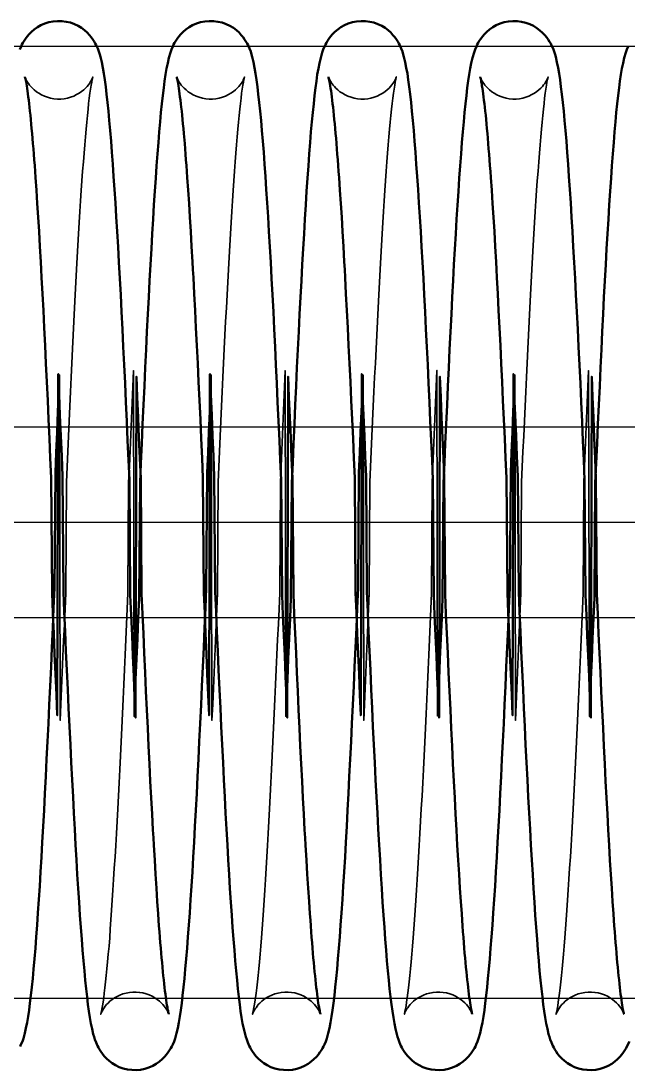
# Model space of a CAD drawing. Header units: millimetres. Extents: x 0 to 190005487, y 0 to 455456909.
# Drawn here: x 92551.2 to 92583.1, y 28280.8 to 28335.9 of the extents above; entities that cross this region are included whole.
import ezdxf

# ---------------------------------------------------------------- set-up
doc = ezdxf.new("R2010")
doc.units = ezdxf.units.MM
doc.header["$LTSCALE"] = 400
doc.header["$MEASUREMENT"] = 0
doc.linetypes.add('ACAD_ISO04W100', pattern=[30, 24, -3, 0, -3])
doc.linetypes.add('CEN', pattern=[35, 30, -2, 1, -2])
doc.layers.get('0').update_dxf_attribs({"linetype": 'CONTINUOUS'})
doc.layers.add('cen', color=1, linetype='ACAD_ISO04W100')
doc.layers.add('가려진 것(ISO)', color=7, linetype='CONTINUOUS', lineweight=35)
doc.layers.add('가시적인 것(ISO)', color=7, linetype='CONTINUOUS', lineweight=50)

# ---------------------------------------------------------------- blocks, each defined once
blk = doc.blocks.new('토션스프링 3')
at = {"layer": '가려진 것(ISO)', "flags": 128}
for points in [[(21462320.43, -50952857.63), (21462320.43, -50952857.65), (21462320.45, -50952857.7), (21462320.5, -50952857.81), (21462320.57, -50952857.97), (21462320.63, -50952858.07), (21462320.7, -50952858.19), (21462320.8, -50952858.33), (21462320.91, -50952858.48), (21462321.05, -50952858.65), (21462321.22, -50952858.82), (21462321.41, -50952859), (21462321.64, -50952859.18), (21462321.89, -50952859.35), (21462322.17, -50952859.51), (21462322.47, -50952859.65), (21462322.8, -50952859.77), (21462323.13, -50952859.86), (21462323.48, -50952859.92), (21462323.84, -50952859.95), (21462324.19, -50952859.95), (21462324.55, -50952859.92), (21462324.9, -50952859.85), (21462325.23, -50952859.76), (21462325.55, -50952859.64), (21462325.85, -50952859.49), (21462326.13, -50952859.33), (21462326.38, -50952859.16), (21462326.6, -50952858.98), (21462326.79, -50952858.8), (21462326.96, -50952858.62), (21462327.09, -50952858.46), (21462327.2, -50952858.31), (21462327.29, -50952858.17), (21462327.36, -50952858.06), (21462327.42, -50952857.95), (21462327.46, -50952857.87), (21462327.52, -50952857.74), (21462327.55, -50952857.67), (21462327.56, -50952857.63), (21462327.56, -50952857.63), (21462327.55, -50952857.67), (21462327.54, -50952857.73), (21462327.52, -50952857.81), (21462327.5, -50952857.91), (21462327.44, -50952858.17), (21462327.39, -50952858.51), (21462327.32, -50952858.9), (21462327.26, -50952859.35), (21462327.19, -50952859.86), (21462327.12, -50952860.41), (21462327.06, -50952861.02), (21462326.99, -50952861.68), (21462326.92, -50952862.38), (21462326.85, -50952863.13), (21462326.78, -50952863.92), (21462326.71, -50952864.76), (21462326.64, -50952865.64), (21462326.57, -50952866.56), (21462326.49, -50952867.52), (21462326.42, -50952868.53), (21462326.35, -50952869.57), (21462326.28, -50952870.65), (21462326.21, -50952871.77), (21462326.14, -50952872.92), (21462326.07, -50952874.11), (21462326, -50952875.33), (21462325.92, -50952876.58), (21462325.85, -50952877.86), (21462325.78, -50952879.18), (21462325.71, -50952880.53), (21462325.64, -50952881.9), (21462325.57, -50952883.31), (21462325.5, -50952884.74), (21462325.42, -50952886.2), (21462325.35, -50952887.68), (21462325.28, -50952889.18), (21462325.21, -50952890.7), (21462325.14, -50952892.23), (21462325.07, -50952893.79), (21462325, -50952895.37), (21462324.92, -50952896.96), (21462324.85, -50952898.58), (21462324.78, -50952900.21), (21462324.71, -50952911.85), (21462324.64, -50952913.5), (21462324.57, -50952915.16), (21462324.49, -50952916.83), (21462324.42, -50952918.5), (21462324.35, -50952920.18), (21462324.28, -50952921.86), (21462324.21, -50952923.54), (21462324.14, -50952925.23), (21462324.07, -50952888.93), (21462323.99, -50952890.62)], [(21462336.37, -50952857.63), (21462336.38, -50952857.65), (21462336.4, -50952857.7), (21462336.44, -50952857.81), (21462336.52, -50952857.97), (21462336.58, -50952858.07), (21462336.65, -50952858.19), (21462336.74, -50952858.33), (21462336.86, -50952858.48), (21462337, -50952858.65), (21462337.16, -50952858.82), (21462337.36, -50952859), (21462337.59, -50952859.18), (21462337.84, -50952859.35), (21462338.12, -50952859.51), (21462338.42, -50952859.65), (21462338.74, -50952859.77), (21462339.08, -50952859.86), (21462339.43, -50952859.92), (21462339.78, -50952859.95), (21462340.14, -50952859.95), (21462340.49, -50952859.92), (21462340.84, -50952859.85), (21462341.18, -50952859.76), (21462341.5, -50952859.64), (21462341.8, -50952859.49), (21462342.07, -50952859.33), (21462342.33, -50952859.16), (21462342.55, -50952858.98), (21462342.74, -50952858.8), (21462342.9, -50952858.62), (21462343.04, -50952858.46), (21462343.15, -50952858.31), (21462343.24, -50952858.17), (21462343.31, -50952858.06), (21462343.37, -50952857.95), (21462343.41, -50952857.87), (21462343.47, -50952857.74), (21462343.5, -50952857.67), (21462343.51, -50952857.63), (21462343.51, -50952857.63), (21462343.5, -50952857.67), (21462343.48, -50952857.73), (21462343.46, -50952857.81), (21462343.44, -50952857.91), (21462343.39, -50952858.17), (21462343.33, -50952858.51), (21462343.27, -50952858.9), (21462343.2, -50952859.35), (21462343.14, -50952859.86), (21462343.07, -50952860.41), (21462343, -50952861.02), (21462342.93, -50952861.68), (21462342.86, -50952862.38), (21462342.79, -50952863.13), (21462342.72, -50952863.92), (21462342.65, -50952864.76), (21462342.58, -50952865.64), (21462342.51, -50952866.56), (21462342.44, -50952867.52), (21462342.37, -50952868.53), (21462342.3, -50952869.57), (21462342.23, -50952870.65), (21462342.16, -50952871.77), (21462342.09, -50952872.92), (21462342.01, -50952874.11), (21462341.94, -50952875.33), (21462341.87, -50952876.58), (21462341.8, -50952877.86), (21462341.73, -50952879.18), (21462341.66, -50952880.53), (21462341.59, -50952881.9), (21462341.51, -50952883.31), (21462341.44, -50952884.74), (21462341.37, -50952886.2), (21462341.3, -50952887.68), (21462341.23, -50952889.18), (21462341.16, -50952890.7), (21462341.09, -50952892.23), (21462341.01, -50952893.79), (21462340.94, -50952895.37), (21462340.87, -50952896.96), (21462340.8, -50952898.58), (21462340.73, -50952900.21), (21462340.66, -50952911.85), (21462340.58, -50952913.5), (21462340.51, -50952915.16), (21462340.44, -50952916.83), (21462340.37, -50952918.5), (21462340.3, -50952920.18), (21462340.23, -50952921.86), (21462340.16, -50952923.54), (21462340.08, -50952925.23), (21462340.01, -50952888.93), (21462339.94, -50952890.62)], [(21462352.32, -50952857.63), (21462352.32, -50952857.65), (21462352.35, -50952857.7), (21462352.39, -50952857.81), (21462352.47, -50952857.97), (21462352.52, -50952858.07), (21462352.6, -50952858.19), (21462352.69, -50952858.33), (21462352.8, -50952858.48), (21462352.94, -50952858.65), (21462353.11, -50952858.82), (21462353.31, -50952859), (21462353.53, -50952859.18), (21462353.79, -50952859.35), (21462354.07, -50952859.51), (21462354.37, -50952859.65), (21462354.69, -50952859.77), (21462355.03, -50952859.86), (21462355.38, -50952859.92), (21462355.73, -50952859.95), (21462356.09, -50952859.95), (21462356.44, -50952859.92), (21462356.79, -50952859.85), (21462357.12, -50952859.76), (21462357.44, -50952859.64), (21462357.74, -50952859.49), (21462358.02, -50952859.33), (21462358.27, -50952859.16), (21462358.49, -50952858.98), (21462358.69, -50952858.8), (21462358.85, -50952858.62), (21462358.99, -50952858.46), (21462359.1, -50952858.31), (21462359.19, -50952858.17), (21462359.26, -50952858.06), (21462359.31, -50952857.95), (21462359.36, -50952857.87), (21462359.41, -50952857.74), (21462359.44, -50952857.67), (21462359.46, -50952857.63), (21462359.45, -50952857.63), (21462359.45, -50952857.67), (21462359.43, -50952857.73), (21462359.41, -50952857.81), (21462359.39, -50952857.91), (21462359.34, -50952858.17), (21462359.28, -50952858.51), (21462359.22, -50952858.9), (21462359.15, -50952859.35), (21462359.09, -50952859.86), (21462359.02, -50952860.41), (21462358.95, -50952861.02), (21462358.88, -50952861.68), (21462358.81, -50952862.38), (21462358.74, -50952863.13), (21462358.67, -50952863.92), (21462358.6, -50952864.76), (21462358.53, -50952865.64), (21462358.46, -50952866.56), (21462358.39, -50952867.52), (21462358.32, -50952868.53), (21462358.25, -50952869.57), (21462358.17, -50952870.65), (21462358.1, -50952871.77), (21462358.03, -50952872.92), (21462357.96, -50952874.11), (21462357.89, -50952875.33), (21462357.82, -50952876.58), (21462357.75, -50952877.86), (21462357.68, -50952879.18), (21462357.6, -50952880.53), (21462357.53, -50952881.9), (21462357.46, -50952883.31), (21462357.39, -50952884.74), (21462357.32, -50952886.2), (21462357.25, -50952887.68), (21462357.17, -50952889.18), (21462357.1, -50952890.7), (21462357.03, -50952892.23), (21462356.96, -50952893.79), (21462356.89, -50952895.37), (21462356.82, -50952896.96), (21462356.75, -50952898.58), (21462356.67, -50952900.21), (21462356.6, -50952911.85), (21462356.53, -50952913.5), (21462356.46, -50952915.16), (21462356.39, -50952916.83), (21462356.32, -50952918.5), (21462356.24, -50952920.18), (21462356.17, -50952921.86), (21462356.1, -50952923.54), (21462356.03, -50952925.23), (21462355.96, -50952888.93), (21462355.89, -50952890.62)], [(21462368.27, -50952857.63), (21462368.27, -50952857.65), (21462368.29, -50952857.7), (21462368.34, -50952857.81), (21462368.41, -50952857.97), (21462368.47, -50952858.07), (21462368.55, -50952858.19), (21462368.64, -50952858.33), (21462368.75, -50952858.48), (21462368.89, -50952858.65), (21462369.06, -50952858.82), (21462369.25, -50952859), (21462369.48, -50952859.18), (21462369.73, -50952859.35), (21462370.01, -50952859.51), (21462370.32, -50952859.65), (21462370.64, -50952859.77), (21462370.98, -50952859.86), (21462371.32, -50952859.92), (21462371.68, -50952859.95), (21462372.03, -50952859.95), (21462372.39, -50952859.92), (21462372.74, -50952859.85), (21462373.07, -50952859.76), (21462373.39, -50952859.64), (21462373.69, -50952859.49), (21462373.97, -50952859.33), (21462374.22, -50952859.16), (21462374.44, -50952858.98), (21462374.63, -50952858.8), (21462374.8, -50952858.62), (21462374.93, -50952858.46), (21462375.04, -50952858.31), (21462375.13, -50952858.17), (21462375.21, -50952858.06), (21462375.26, -50952857.95), (21462375.3, -50952857.87), (21462375.36, -50952857.74), (21462375.39, -50952857.67), (21462375.4, -50952857.63), (21462375.4, -50952857.63), (21462375.39, -50952857.67), (21462375.38, -50952857.73), (21462375.36, -50952857.81), (21462375.34, -50952857.91), (21462375.28, -50952858.17), (21462375.23, -50952858.51), (21462375.16, -50952858.9), (21462375.1, -50952859.35), (21462375.03, -50952859.86), (21462374.97, -50952860.41), (21462374.9, -50952861.02), (21462374.83, -50952861.68), (21462374.76, -50952862.38), (21462374.69, -50952863.13), (21462374.62, -50952863.92), (21462374.55, -50952864.76), (21462374.48, -50952865.64), (21462374.41, -50952866.56), (21462374.34, -50952867.52), (21462374.26, -50952868.53), (21462374.19, -50952869.57), (21462374.12, -50952870.65), (21462374.05, -50952871.77), (21462373.98, -50952872.92), (21462373.91, -50952874.11), (21462373.84, -50952875.33), (21462373.77, -50952876.58), (21462373.69, -50952877.86), (21462373.62, -50952879.18), (21462373.55, -50952880.53), (21462373.48, -50952881.9), (21462373.41, -50952883.31), (21462373.34, -50952884.74), (21462373.26, -50952886.2), (21462373.19, -50952887.68), (21462373.12, -50952889.18), (21462373.05, -50952890.7), (21462372.98, -50952892.23), (21462372.91, -50952893.79), (21462372.84, -50952895.37), (21462372.76, -50952896.96), (21462372.69, -50952898.58), (21462372.62, -50952900.21), (21462372.55, -50952911.85), (21462372.48, -50952913.5), (21462372.41, -50952915.16), (21462372.33, -50952916.83), (21462372.26, -50952918.5), (21462372.19, -50952920.18), (21462372.12, -50952921.86), (21462372.05, -50952923.54), (21462371.98, -50952925.23), (21462371.91, -50952888.93), (21462371.83, -50952890.62)], [(21462335.54, -50952956.08), (21462335.53, -50952956.06), (21462335.51, -50952956.01), (21462335.47, -50952955.9), (21462335.39, -50952955.74), (21462335.33, -50952955.64), (21462335.26, -50952955.52), (21462335.17, -50952955.38), (21462335.05, -50952955.23), (21462334.91, -50952955.06), (21462334.74, -50952954.89), (21462334.55, -50952954.71), (21462334.32, -50952954.53), (21462334.07, -50952954.36), (21462333.79, -50952954.2), (21462333.49, -50952954.06), (21462333.17, -50952953.94), (21462332.83, -50952953.85), (21462332.48, -50952953.79), (21462332.13, -50952953.76), (21462331.77, -50952953.76), (21462331.42, -50952953.79), (21462331.07, -50952953.86), (21462330.73, -50952953.95), (21462330.41, -50952954.07), (21462330.12, -50952954.21), (21462329.84, -50952954.37), (21462329.59, -50952954.55), (21462329.36, -50952954.73), (21462329.17, -50952954.91), (21462329.01, -50952955.08), (21462328.87, -50952955.25), (21462328.76, -50952955.4), (21462328.67, -50952955.53), (21462328.6, -50952955.65), (21462328.54, -50952955.75), (21462328.5, -50952955.84), (21462328.44, -50952955.97), (21462328.41, -50952956.04), (21462328.4, -50952956.08), (21462328.4, -50952956.08), (21462328.41, -50952956.04), (21462328.42, -50952955.99), (21462328.44, -50952955.9), (21462328.47, -50952955.8), (21462328.52, -50952955.54), (21462328.57, -50952955.21), (21462328.63, -50952954.82), (21462328.7, -50952954.37), (21462328.76, -50952953.86), (21462328.83, -50952953.3), (21462328.9, -50952952.69), (21462328.97, -50952952.03), (21462329.04, -50952951.32), (21462329.11, -50952950.57), (21462329.18, -50952949.77), (21462329.26, -50952948.93), (21462329.33, -50952948.05), (21462329.4, -50952947.13), (21462329.47, -50952946.17), (21462329.54, -50952945.16), (21462329.61, -50952944.12), (21462329.68, -50952943.04), (21462329.75, -50952941.92), (21462329.82, -50952940.76), (21462329.9, -50952939.57), (21462329.97, -50952938.35), (21462330.04, -50952937.1), (21462330.11, -50952935.82), (21462330.18, -50952934.51), (21462330.25, -50952933.16), (21462330.32, -50952931.78), (21462330.39, -50952930.38), (21462330.47, -50952928.95), (21462330.54, -50952927.49), (21462330.61, -50952926.01), (21462330.68, -50952924.51), (21462330.75, -50952922.99), (21462330.82, -50952921.45), (21462330.9, -50952919.89), (21462330.97, -50952918.32), (21462331.04, -50952916.73), (21462331.11, -50952915.12), (21462331.18, -50952913.49), (21462331.25, -50952911.85), (21462331.32, -50952900.2), (21462331.4, -50952898.54), (21462331.47, -50952896.87), (21462331.54, -50952895.2), (21462331.61, -50952893.52), (21462331.68, -50952891.83), (21462331.75, -50952890.15), (21462331.82, -50952888.47), (21462331.9, -50952924.78), (21462331.97, -50952923.09)], [(21462351.48, -50952956.08), (21462351.48, -50952956.06), (21462351.46, -50952956.01), (21462351.41, -50952955.9), (21462351.33, -50952955.74), (21462351.28, -50952955.64), (21462351.2, -50952955.52), (21462351.11, -50952955.38), (21462351, -50952955.23), (21462350.86, -50952955.06), (21462350.69, -50952954.89), (21462350.5, -50952954.71), (21462350.27, -50952954.53), (21462350.02, -50952954.36), (21462349.74, -50952954.2), (21462349.43, -50952954.06), (21462349.11, -50952953.94), (21462348.78, -50952953.85), (21462348.43, -50952953.79), (21462348.07, -50952953.76), (21462347.72, -50952953.76), (21462347.36, -50952953.79), (21462347.02, -50952953.86), (21462346.68, -50952953.95), (21462346.36, -50952954.07), (21462346.06, -50952954.21), (21462345.78, -50952954.37), (21462345.53, -50952954.55), (21462345.31, -50952954.73), (21462345.12, -50952954.91), (21462344.95, -50952955.08), (21462344.82, -50952955.25), (21462344.71, -50952955.4), (21462344.62, -50952955.53), (21462344.55, -50952955.65), (21462344.49, -50952955.75), (21462344.45, -50952955.84), (21462344.39, -50952955.97), (21462344.36, -50952956.04), (21462344.35, -50952956.08), (21462344.35, -50952956.08), (21462344.35, -50952956.04), (21462344.37, -50952955.99), (21462344.39, -50952955.9), (21462344.41, -50952955.8), (21462344.46, -50952955.54), (21462344.52, -50952955.21), (21462344.58, -50952954.82), (21462344.65, -50952954.37), (21462344.71, -50952953.86), (21462344.78, -50952953.3), (21462344.85, -50952952.69), (21462344.92, -50952952.03), (21462344.99, -50952951.32), (21462345.06, -50952950.57), (21462345.13, -50952949.77), (21462345.2, -50952948.93), (21462345.27, -50952948.05), (21462345.34, -50952947.13), (21462345.41, -50952946.17), (21462345.49, -50952945.16), (21462345.56, -50952944.12), (21462345.63, -50952943.04), (21462345.7, -50952941.92), (21462345.77, -50952940.76), (21462345.84, -50952939.57), (21462345.91, -50952938.35), (21462345.98, -50952937.1), (21462346.06, -50952935.82), (21462346.13, -50952934.51), (21462346.2, -50952933.16), (21462346.27, -50952931.79), (21462346.34, -50952930.38), (21462346.41, -50952928.95), (21462346.48, -50952927.49), (21462346.56, -50952926.01), (21462346.63, -50952924.51), (21462346.7, -50952922.99), (21462346.77, -50952921.45), (21462346.84, -50952919.89), (21462346.91, -50952918.32), (21462346.98, -50952916.73), (21462347.06, -50952915.12), (21462347.13, -50952913.49), (21462347.2, -50952911.85), (21462347.27, -50952900.2), (21462347.34, -50952898.54), (21462347.41, -50952896.87), (21462347.49, -50952895.2), (21462347.56, -50952893.52), (21462347.63, -50952891.83), (21462347.7, -50952890.15), (21462347.77, -50952888.47), (21462347.84, -50952924.78), (21462347.91, -50952923.09)], [(21462367.43, -50952956.08), (21462367.42, -50952956.06), (21462367.4, -50952956.01), (21462367.36, -50952955.9), (21462367.28, -50952955.74), (21462367.22, -50952955.64), (21462367.15, -50952955.52), (21462367.06, -50952955.38), (21462366.95, -50952955.23), (21462366.81, -50952955.06), (21462366.64, -50952954.89), (21462366.44, -50952954.71), (21462366.22, -50952954.53), (21462365.96, -50952954.36), (21462365.68, -50952954.2), (21462365.38, -50952954.06), (21462365.06, -50952953.94), (21462364.72, -50952953.85), (21462364.37, -50952953.79), (21462364.02, -50952953.76), (21462363.66, -50952953.76), (21462363.31, -50952953.79), (21462362.96, -50952953.86), (21462362.63, -50952953.95), (21462362.31, -50952954.07), (21462362.01, -50952954.21), (21462361.73, -50952954.37), (21462361.48, -50952954.55), (21462361.26, -50952954.73), (21462361.06, -50952954.91), (21462360.9, -50952955.08), (21462360.76, -50952955.25), (21462360.65, -50952955.4), (21462360.56, -50952955.53), (21462360.49, -50952955.65), (21462360.43, -50952955.75), (21462360.39, -50952955.84), (21462360.33, -50952955.97), (21462360.3, -50952956.04), (21462360.29, -50952956.08), (21462360.29, -50952956.07), (21462360.3, -50952956.04), (21462360.32, -50952955.98), (21462360.34, -50952955.9), (21462360.36, -50952955.8), (21462360.41, -50952955.54), (21462360.47, -50952955.21), (21462360.53, -50952954.81), (21462360.6, -50952954.36), (21462360.66, -50952953.85), (21462360.73, -50952953.3), (21462360.8, -50952952.69), (21462360.87, -50952952.03), (21462360.94, -50952951.32), (21462361.01, -50952950.57), (21462361.08, -50952949.78), (21462361.15, -50952948.93), (21462361.22, -50952948.05), (21462361.29, -50952947.13), (21462361.36, -50952946.17), (21462361.43, -50952945.17), (21462361.5, -50952944.13), (21462361.57, -50952943.05), (21462361.65, -50952941.93), (21462361.72, -50952940.77), (21462361.79, -50952939.58), (21462361.86, -50952938.36), (21462361.93, -50952937.1), (21462362, -50952935.82), (21462362.07, -50952934.5), (21462362.15, -50952933.16), (21462362.22, -50952931.79), (21462362.29, -50952930.39), (21462362.36, -50952928.96), (21462362.43, -50952927.51), (21462362.5, -50952926.03), (21462362.57, -50952924.52), (21462362.65, -50952923), (21462362.72, -50952921.46), (21462362.79, -50952919.89), (21462362.86, -50952918.32), (21462362.93, -50952916.72), (21462363, -50952915.12), (21462363.07, -50952913.5), (21462363.15, -50952911.87), (21462363.22, -50952900.22), (21462363.29, -50952898.56), (21462363.36, -50952896.89), (21462363.43, -50952895.21), (21462363.5, -50952893.53), (21462363.58, -50952891.84), (21462363.65, -50952890.15), (21462363.72, -50952888.46), (21462363.79, -50952924.77), (21462363.86, -50952923.09)], [(21462383.38, -50952956.08), (21462383.37, -50952956.06), (21462383.35, -50952956.01), (21462383.31, -50952955.9), (21462383.23, -50952955.74), (21462383.17, -50952955.64), (21462383.1, -50952955.52), (21462383.01, -50952955.38), (21462382.89, -50952955.23), (21462382.75, -50952955.06), (21462382.58, -50952954.89), (21462382.39, -50952954.71), (21462382.17, -50952954.53), (21462381.91, -50952954.36), (21462381.63, -50952954.2), (21462381.33, -50952954.06), (21462381.01, -50952953.94), (21462380.67, -50952953.85), (21462380.32, -50952953.79), (21462379.97, -50952953.76), (21462379.61, -50952953.76), (21462379.26, -50952953.79), (21462378.91, -50952953.86), (21462378.57, -50952953.95), (21462378.26, -50952954.07), (21462377.96, -50952954.21), (21462377.68, -50952954.37), (21462377.43, -50952954.55), (21462377.21, -50952954.73), (21462377.01, -50952954.91), (21462376.85, -50952955.08), (21462376.71, -50952955.24), (21462376.6, -50952955.4), (21462376.51, -50952955.53), (21462376.44, -50952955.65), (21462376.38, -50952955.75), (21462376.34, -50952955.84), (21462376.28, -50952955.97), (21462376.25, -50952956.04), (21462376.24, -50952956.08), (21462376.24, -50952956.08), (21462376.25, -50952956.04), (21462376.26, -50952955.99), (21462376.28, -50952955.9), (21462376.31, -50952955.8), (21462376.36, -50952955.54), (21462376.41, -50952955.21), (21462376.47, -50952954.82), (21462376.54, -50952954.37), (21462376.6, -50952953.87), (21462376.67, -50952953.3), (21462376.74, -50952952.69), (21462376.81, -50952952.03), (21462376.88, -50952951.32), (21462376.95, -50952950.56), (21462377.03, -50952949.77), (21462377.1, -50952948.93), (21462377.17, -50952948.05), (21462377.24, -50952947.13), (21462377.31, -50952946.17), (21462377.38, -50952945.16), (21462377.45, -50952944.12), (21462377.52, -50952943.03), (21462377.59, -50952941.91), (21462377.66, -50952940.76), (21462377.74, -50952939.57), (21462377.81, -50952938.35), (21462377.88, -50952937.1), (21462377.95, -50952935.82), (21462378.02, -50952934.51), (21462378.09, -50952933.16), (21462378.16, -50952931.78), (21462378.24, -50952930.38), (21462378.31, -50952928.95), (21462378.38, -50952927.49), (21462378.45, -50952926.01), (21462378.52, -50952924.51), (21462378.59, -50952922.99), (21462378.66, -50952921.45), (21462378.74, -50952919.89), (21462378.81, -50952918.32), (21462378.88, -50952916.73), (21462378.95, -50952915.12), (21462379.02, -50952913.49), (21462379.09, -50952911.85), (21462379.16, -50952900.2), (21462379.24, -50952898.54), (21462379.31, -50952896.87), (21462379.38, -50952895.2), (21462379.45, -50952893.52), (21462379.52, -50952891.84), (21462379.59, -50952890.16), (21462379.66, -50952888.47), (21462379.74, -50952924.78), (21462379.81, -50952923.09)]]:
    blk.add_lwpolyline(points, dxfattribs=at)
at = {"layer": '가시적인 것(ISO)', "flags": 128}
for points in [[(21462319.88, -50952854.75), (21462320.02, -50952854.42), (21462320.11, -50952854.24), (21462320.21, -50952854.05), (21462320.33, -50952853.85), (21462320.47, -50952853.62), (21462320.65, -50952853.39), (21462320.86, -50952853.14), (21462321.11, -50952852.89), (21462321.4, -50952852.65), (21462321.73, -50952852.41), (21462322.1, -50952852.2), (21462322.5, -50952852.03), (21462322.93, -50952851.89), (21462323.38, -50952851.8), (21462323.84, -50952851.76), (21462324.31, -50952851.77), (21462324.76, -50952851.83), (21462325.21, -50952851.93), (21462325.63, -50952852.09), (21462326.02, -50952852.28), (21462326.38, -50952852.49), (21462326.7, -50952852.73), (21462326.97, -50952852.98), (21462327.21, -50952853.23), (21462327.4, -50952853.47), (21462327.57, -50952853.7), (21462327.7, -50952853.92), (21462327.82, -50952854.12), (21462327.92, -50952854.31), (21462328.08, -50952854.66), (21462328.2, -50952854.97), (21462328.29, -50952855.26), (21462328.36, -50952855.53), (21462328.49, -50952856.08), (21462328.61, -50952856.66), (21462328.71, -50952857.28), (21462328.81, -50952857.94), (21462328.91, -50952858.66), (21462329.01, -50952859.45), (21462329.1, -50952860.3), (21462329.2, -50952861.22), (21462329.29, -50952862.21), (21462329.38, -50952863.26), (21462329.48, -50952864.37), (21462329.57, -50952865.55), (21462329.66, -50952866.79), (21462329.75, -50952868.08), (21462329.84, -50952869.44), (21462329.94, -50952870.86), (21462330.03, -50952872.33), (21462330.12, -50952873.87), (21462330.21, -50952875.46), (21462330.3, -50952877.1), (21462330.4, -50952878.79), (21462330.49, -50952880.52), (21462330.58, -50952882.3), (21462330.67, -50952884.11), (21462330.76, -50952885.97), (21462330.85, -50952887.87), (21462330.95, -50952889.81), (21462331.04, -50952891.79), (21462331.13, -50952893.79), (21462331.22, -50952895.83), (21462331.31, -50952897.88), (21462331.4, -50952899.96), (21462331.5, -50952912.05), (21462331.59, -50952914.16), (21462331.68, -50952916.29), (21462331.77, -50952918.44), (21462331.86, -50952920.6), (21462331.95, -50952922.76), (21462332.05, -50952924.93), (21462332.14, -50952889.1), (21462332.23, -50952891.26), (21462332.32, -50952893.41), (21462332.41, -50952895.55), (21462332.5, -50952897.69), (21462332.59, -50952899.82), (21462332.69, -50952911.94), (21462332.78, -50952914.04), (21462332.87, -50952916.11), (21462332.96, -50952918.16), (21462333.05, -50952920.18), (21462333.14, -50952922.16), (21462333.23, -50952924.12), (21462333.33, -50952926.04), (21462333.42, -50952927.93), (21462333.51, -50952929.78), (21462333.6, -50952931.59), (21462333.69, -50952933.35), (21462333.78, -50952935.07), (21462333.88, -50952936.73), (21462333.92, -50952937.54), (21462333.97, -50952938.34), (21462334.06, -50952939.89), (21462334.15, -50952941.39), (21462334.24, -50952942.84), (21462334.33, -50952944.23), (21462334.42, -50952945.55), (21462334.47, -50952946.19), (21462334.51, -50952946.81), (21462334.56, -50952947.42), (21462334.6, -50952948), (21462334.65, -50952948.57), (21462334.69, -50952949.12), (21462334.74, -50952949.66), (21462334.78, -50952950.17), (21462334.83, -50952950.67), (21462334.87, -50952951.15), (21462334.92, -50952951.62), (21462334.96, -50952952.06), (21462335.01, -50952952.49), (21462335.05, -50952952.89), (21462335.1, -50952953.27), (21462335.14, -50952953.64), (21462335.18, -50952953.98), (21462335.22, -50952954.3), (21462335.27, -50952954.6), (21462335.31, -50952954.88), (21462335.35, -50952955.13), (21462335.39, -50952955.36), (21462335.42, -50952955.56), (21462335.46, -50952955.73), (21462335.49, -50952955.88), (21462335.51, -50952955.98), (21462335.53, -50952956.05), (21462335.54, -50952956.08)], [(21462331.97, -50952923.09), (21462332.06, -50952920.93), (21462332.15, -50952918.77), (21462332.24, -50952916.62), (21462332.33, -50952914.48), (21462332.43, -50952912.36), (21462332.52, -50952900.26), (21462332.61, -50952898.19), (21462332.7, -50952896.13), (21462332.79, -50952894.1), (21462332.88, -50952892.09), (21462332.98, -50952890.11), (21462333.07, -50952888.16), (21462333.16, -50952886.25), (21462333.25, -50952884.38), (21462333.34, -50952882.55), (21462333.43, -50952880.77), (21462333.52, -50952879.04), (21462333.62, -50952877.35), (21462333.71, -50952875.7), (21462333.8, -50952874.1), (21462333.89, -50952872.56), (21462333.98, -50952871.07), (21462334.08, -50952869.64), (21462334.17, -50952868.27), (21462334.26, -50952866.96), (21462334.35, -50952865.71), (21462334.45, -50952864.53), (21462334.54, -50952863.41), (21462334.63, -50952862.36), (21462334.72, -50952861.37), (21462334.82, -50952860.44), (21462334.91, -50952859.58), (21462335.01, -50952858.79), (21462335.1, -50952858.06), (21462335.2, -50952857.38), (21462335.31, -50952856.76), (21462335.43, -50952856.17), (21462335.56, -50952855.61), (21462335.72, -50952855.06), (21462335.83, -50952854.75), (21462335.97, -50952854.42), (21462336.05, -50952854.24), (21462336.15, -50952854.05), (21462336.28, -50952853.85), (21462336.42, -50952853.62), (21462336.6, -50952853.39), (21462336.81, -50952853.14), (21462337.05, -50952852.89), (21462337.35, -50952852.65), (21462337.68, -50952852.41), (21462338.05, -50952852.2), (21462338.45, -50952852.03), (21462338.88, -50952851.89), (21462339.33, -50952851.8), (21462339.79, -50952851.76), (21462340.25, -50952851.77), (21462340.71, -50952851.83), (21462341.15, -50952851.93), (21462341.58, -50952852.09), (21462341.97, -50952852.28), (21462342.33, -50952852.49), (21462342.64, -50952852.73), (21462342.92, -50952852.98), (21462343.15, -50952853.23), (21462343.35, -50952853.47), (21462343.51, -50952853.7), (21462343.65, -50952853.92), (21462343.77, -50952854.12), (21462343.87, -50952854.31), (21462344.03, -50952854.66), (21462344.15, -50952854.97), (21462344.24, -50952855.26), (21462344.31, -50952855.53), (21462344.43, -50952856.08), (21462344.55, -50952856.66), (21462344.66, -50952857.27), (21462344.76, -50952857.94), (21462344.86, -50952858.66), (21462344.95, -50952859.45), (21462345.05, -50952860.3), (21462345.14, -50952861.22), (21462345.24, -50952862.21), (21462345.33, -50952863.26), (21462345.42, -50952864.37), (21462345.52, -50952865.55), (21462345.61, -50952866.79), (21462345.7, -50952868.08), (21462345.79, -50952869.44), (21462345.88, -50952870.86), (21462345.98, -50952872.33), (21462346.07, -50952873.87), (21462346.16, -50952875.46), (21462346.25, -50952877.1), (21462346.34, -50952878.79), (21462346.43, -50952880.52), (21462346.53, -50952882.3), (21462346.62, -50952884.11), (21462346.71, -50952885.97), (21462346.8, -50952887.87), (21462346.89, -50952889.81), (21462346.98, -50952891.79), (21462347.08, -50952893.79), (21462347.17, -50952895.83), (21462347.26, -50952897.88), (21462347.35, -50952899.96), (21462347.44, -50952912.05), (21462347.53, -50952914.16), (21462347.62, -50952916.29), (21462347.72, -50952918.44), (21462347.81, -50952920.6), (21462347.9, -50952922.76), (21462347.99, -50952924.93), (21462348.08, -50952889.1), (21462348.17, -50952891.26), (21462348.27, -50952893.41), (21462348.36, -50952895.55), (21462348.45, -50952897.69), (21462348.54, -50952899.82), (21462348.63, -50952911.94), (21462348.72, -50952914.03), (21462348.82, -50952916.11), (21462348.91, -50952918.16), (21462349, -50952920.18), (21462349.09, -50952922.16), (21462349.18, -50952924.12), (21462349.27, -50952926.04), (21462349.36, -50952927.93), (21462349.46, -50952929.78), (21462349.55, -50952931.59), (21462349.64, -50952933.35), (21462349.73, -50952935.07), (21462349.82, -50952936.73), (21462349.87, -50952937.54), (21462349.91, -50952938.34), (21462350, -50952939.89), (21462350.1, -50952941.39), (21462350.19, -50952942.84), (21462350.28, -50952944.23), (21462350.37, -50952945.55), (21462350.42, -50952946.19), (21462350.46, -50952946.81), (21462350.51, -50952947.42), (21462350.55, -50952948), (21462350.6, -50952948.57), (21462350.64, -50952949.12), (21462350.69, -50952949.66), (21462350.73, -50952950.17), (21462350.78, -50952950.67), (21462350.82, -50952951.15), (21462350.87, -50952951.62), (21462350.91, -50952952.06), (21462350.95, -50952952.49), (21462351, -50952952.89), (21462351.04, -50952953.27), (21462351.09, -50952953.64), (21462351.13, -50952953.98), (21462351.17, -50952954.3), (21462351.21, -50952954.6), (21462351.25, -50952954.88), (21462351.29, -50952955.13), (21462351.33, -50952955.36), (21462351.37, -50952955.56), (21462351.4, -50952955.73), (21462351.43, -50952955.88), (21462351.46, -50952955.98), (21462351.48, -50952956.05), (21462351.48, -50952956.08)], [(21462347.91, -50952923.09), (21462348.01, -50952920.93), (21462348.1, -50952918.77), (21462348.19, -50952916.62), (21462348.28, -50952914.48), (21462348.37, -50952912.36), (21462348.46, -50952900.26), (21462348.56, -50952898.18), (21462348.65, -50952896.13), (21462348.74, -50952894.1), (21462348.83, -50952892.09), (21462348.92, -50952890.11), (21462349.01, -50952888.16), (21462349.11, -50952886.25), (21462349.2, -50952884.38), (21462349.29, -50952882.55), (21462349.38, -50952880.77), (21462349.47, -50952879.04), (21462349.56, -50952877.35), (21462349.66, -50952875.7), (21462349.75, -50952874.11), (21462349.84, -50952872.56), (21462349.93, -50952871.07), (21462350.02, -50952869.64), (21462350.12, -50952868.27), (21462350.21, -50952866.96), (21462350.3, -50952865.71), (21462350.39, -50952864.53), (21462350.48, -50952863.41), (21462350.58, -50952862.36), (21462350.67, -50952861.36), (21462350.77, -50952860.44), (21462350.86, -50952859.58), (21462350.95, -50952858.79), (21462351.05, -50952858.06), (21462351.15, -50952857.38), (21462351.26, -50952856.76), (21462351.37, -50952856.17), (21462351.51, -50952855.61), (21462351.67, -50952855.05), (21462351.78, -50952854.75), (21462351.92, -50952854.42), (21462352, -50952854.24), (21462352.1, -50952854.05), (21462352.22, -50952853.85), (21462352.37, -50952853.62), (21462352.54, -50952853.39), (21462352.75, -50952853.14), (21462353, -50952852.89), (21462353.29, -50952852.65), (21462353.63, -50952852.41), (21462353.99, -50952852.2), (21462354.4, -50952852.03), (21462354.83, -50952851.89), (21462355.28, -50952851.8), (21462355.74, -50952851.76), (21462356.2, -50952851.77), (21462356.66, -50952851.83), (21462357.1, -50952851.93), (21462357.52, -50952852.09), (21462357.92, -50952852.28), (21462358.27, -50952852.49), (21462358.59, -50952852.73), (21462358.87, -50952852.98), (21462359.1, -50952853.23), (21462359.3, -50952853.47), (21462359.46, -50952853.7), (21462359.6, -50952853.92), (21462359.71, -50952854.12), (21462359.81, -50952854.31), (21462359.97, -50952854.66), (21462360.09, -50952854.97), (21462360.18, -50952855.26), (21462360.25, -50952855.53), (21462360.38, -50952856.08), (21462360.5, -50952856.66), (21462360.61, -50952857.27), (21462360.71, -50952857.94), (21462360.8, -50952858.66), (21462360.9, -50952859.45), (21462361, -50952860.3), (21462361.09, -50952861.22), (21462361.18, -50952862.21), (21462361.28, -50952863.26), (21462361.37, -50952864.37), (21462361.46, -50952865.55), (21462361.55, -50952866.79), (21462361.65, -50952868.08), (21462361.74, -50952869.44), (21462361.83, -50952870.86), (21462361.92, -50952872.33), (21462362.01, -50952873.87), (21462362.11, -50952875.46), (21462362.2, -50952877.1), (21462362.29, -50952878.79), (21462362.38, -50952880.52), (21462362.47, -50952882.3), (21462362.56, -50952884.11), (21462362.66, -50952885.97), (21462362.75, -50952887.87), (21462362.84, -50952889.81), (21462362.93, -50952891.79), (21462363.02, -50952893.79), (21462363.11, -50952895.83), (21462363.21, -50952897.88), (21462363.3, -50952899.96), (21462363.39, -50952912.05), (21462363.48, -50952914.16), (21462363.57, -50952916.29), (21462363.66, -50952918.44), (21462363.76, -50952920.6), (21462363.85, -50952922.76), (21462363.94, -50952924.93), (21462364.03, -50952889.1), (21462364.12, -50952891.26), (21462364.21, -50952893.41), (21462364.3, -50952895.55), (21462364.4, -50952897.69), (21462364.49, -50952899.82), (21462364.58, -50952911.94), (21462364.67, -50952914.03), (21462364.76, -50952916.11), (21462364.85, -50952918.16), (21462364.95, -50952920.18), (21462365.04, -50952922.16), (21462365.13, -50952924.12), (21462365.22, -50952926.04), (21462365.31, -50952927.93), (21462365.4, -50952929.78), (21462365.5, -50952931.59), (21462365.59, -50952933.35), (21462365.68, -50952935.07), (21462365.77, -50952936.73), (21462365.82, -50952937.54), (21462365.86, -50952938.34), (21462365.95, -50952939.89), (21462366.04, -50952941.39), (21462366.13, -50952942.84), (21462366.23, -50952944.23), (21462366.32, -50952945.55), (21462366.36, -50952946.19), (21462366.41, -50952946.81), (21462366.45, -50952947.42), (21462366.5, -50952948), (21462366.54, -50952948.57), (21462366.59, -50952949.12), (21462366.63, -50952949.66), (21462366.68, -50952950.17), (21462366.72, -50952950.67), (21462366.77, -50952951.15), (21462366.81, -50952951.62), (21462366.86, -50952952.06), (21462366.9, -50952952.49), (21462366.95, -50952952.89), (21462366.99, -50952953.27), (21462367.03, -50952953.64), (21462367.08, -50952953.98), (21462367.12, -50952954.3), (21462367.16, -50952954.6), (21462367.2, -50952954.88), (21462367.24, -50952955.13), (21462367.28, -50952955.36), (21462367.32, -50952955.56), (21462367.35, -50952955.73), (21462367.38, -50952955.88), (21462367.4, -50952955.98), (21462367.42, -50952956.05), (21462367.43, -50952956.08)], [(21462363.86, -50952923.09), (21462363.95, -50952920.94), (21462364.04, -50952918.78), (21462364.14, -50952916.63), (21462364.23, -50952914.5), (21462364.32, -50952912.37), (21462364.41, -50952900.27), (21462364.5, -50952898.18), (21462364.59, -50952896.13), (21462364.69, -50952894.1), (21462364.78, -50952892.1), (21462364.87, -50952890.12), (21462364.96, -50952888.18), (21462365.05, -50952886.27), (21462365.14, -50952884.4), (21462365.24, -50952882.56), (21462365.33, -50952880.78), (21462365.42, -50952879.03), (21462365.51, -50952877.35), (21462365.6, -50952875.71), (21462365.69, -50952874.12), (21462365.79, -50952872.58), (21462365.88, -50952871.09), (21462365.97, -50952869.66), (21462366.06, -50952868.28), (21462366.15, -50952866.97), (21462366.25, -50952865.71), (21462366.34, -50952864.52), (21462366.43, -50952863.4), (21462366.53, -50952862.35), (21462366.62, -50952861.36), (21462366.71, -50952860.44), (21462366.81, -50952859.58), (21462366.9, -50952858.78), (21462367, -50952858.04), (21462367.1, -50952857.37), (21462367.2, -50952856.75), (21462367.32, -50952856.17), (21462367.45, -50952855.61), (21462367.62, -50952855.05), (21462367.73, -50952854.75), (21462367.86, -50952854.42), (21462367.95, -50952854.24), (21462368.05, -50952854.05), (21462368.17, -50952853.84), (21462368.32, -50952853.62), (21462368.49, -50952853.38), (21462368.7, -50952853.14), (21462368.95, -50952852.89), (21462369.24, -50952852.64), (21462369.58, -50952852.41), (21462369.95, -50952852.2), (21462370.35, -50952852.02), (21462370.78, -50952851.89), (21462371.23, -50952851.8), (21462371.69, -50952851.76), (21462372.16, -50952851.77), (21462372.61, -50952851.83), (21462373.06, -50952851.94), (21462373.48, -50952852.09), (21462373.87, -50952852.28), (21462374.22, -50952852.5), (21462374.54, -50952852.74), (21462374.82, -50952852.99), (21462375.05, -50952853.24), (21462375.25, -50952853.48), (21462375.41, -50952853.71), (21462375.55, -50952853.93), (21462375.67, -50952854.13), (21462375.77, -50952854.32), (21462375.93, -50952854.66), (21462376.05, -50952854.97), (21462376.13, -50952855.26), (21462376.2, -50952855.53), (21462376.33, -50952856.09), (21462376.45, -50952856.66), (21462376.55, -50952857.28), (21462376.65, -50952857.94), (21462376.75, -50952858.67), (21462376.85, -50952859.45), (21462376.94, -50952860.31), (21462377.04, -50952861.23), (21462377.13, -50952862.22), (21462377.23, -50952863.27), (21462377.32, -50952864.38), (21462377.41, -50952865.56), (21462377.5, -50952866.8), (21462377.59, -50952868.09), (21462377.69, -50952869.45), (21462377.78, -50952870.87), (21462377.87, -50952872.35), (21462377.96, -50952873.88), (21462378.05, -50952875.47), (21462378.15, -50952877.11), (21462378.24, -50952878.8), (21462378.33, -50952880.53), (21462378.42, -50952882.31), (21462378.51, -50952884.12), (21462378.6, -50952885.98), (21462378.69, -50952887.89), (21462378.79, -50952889.83), (21462378.88, -50952891.8), (21462378.97, -50952893.81), (21462379.06, -50952895.84), (21462379.15, -50952897.89), (21462379.24, -50952899.97), (21462379.34, -50952912.06), (21462379.43, -50952914.17), (21462379.52, -50952916.3), (21462379.61, -50952918.45), (21462379.7, -50952920.61), (21462379.79, -50952922.77), (21462379.89, -50952924.94), (21462379.98, -50952889.11), (21462380.07, -50952891.26), (21462380.16, -50952893.41), (21462380.25, -50952895.56), (21462380.34, -50952897.7), (21462380.43, -50952899.83), (21462380.53, -50952911.95), (21462380.62, -50952914.04), (21462380.71, -50952916.12), (21462380.8, -50952918.17), (21462380.89, -50952920.18), (21462380.98, -50952922.17), (21462381.08, -50952924.12), (21462381.17, -50952926.05), (21462381.26, -50952927.93), (21462381.35, -50952929.79), (21462381.44, -50952931.59), (21462381.53, -50952933.36), (21462381.63, -50952935.07), (21462381.72, -50952936.73), (21462381.81, -50952938.34), (21462381.9, -50952939.9), (21462381.99, -50952941.4), (21462382.08, -50952942.84), (21462382.17, -50952944.23), (21462382.26, -50952945.55), (21462382.31, -50952946.19), (21462382.35, -50952946.81), (21462382.4, -50952947.42), (21462382.45, -50952948), (21462382.49, -50952948.57), (21462382.54, -50952949.12), (21462382.58, -50952949.66), (21462382.63, -50952950.18), (21462382.67, -50952950.67), (21462382.72, -50952951.16), (21462382.76, -50952951.62), (21462382.8, -50952952.06), (21462382.85, -50952952.49), (21462382.89, -50952952.89), (21462382.94, -50952953.27), (21462382.98, -50952953.64), (21462383.02, -50952953.98), (21462383.06, -50952954.3), (21462383.11, -50952954.6), (21462383.15, -50952954.88), (21462383.19, -50952955.13), (21462383.23, -50952955.36), (21462383.26, -50952955.56), (21462383.3, -50952955.73), (21462383.33, -50952955.88), (21462383.35, -50952955.98), (21462383.37, -50952956.05), (21462383.38, -50952956.08)], [(21462379.81, -50952923.09), (21462379.9, -50952920.93), (21462379.99, -50952918.77), (21462380.08, -50952916.62), (21462380.17, -50952914.48), (21462380.27, -50952912.36), (21462380.36, -50952900.26), (21462380.45, -50952898.19), (21462380.54, -50952896.13), (21462380.63, -50952894.1), (21462380.72, -50952892.09), (21462380.82, -50952890.11), (21462380.91, -50952888.16), (21462381, -50952886.25), (21462381.09, -50952884.38), (21462381.18, -50952882.56), (21462381.27, -50952880.78), (21462381.37, -50952879.04), (21462381.46, -50952877.35), (21462381.55, -50952875.7), (21462381.64, -50952874.1), (21462381.73, -50952872.56), (21462381.83, -50952871.07), (21462381.92, -50952869.64), (21462382.01, -50952868.27), (21462382.1, -50952866.96), (21462382.19, -50952865.72), (21462382.29, -50952864.53), (21462382.38, -50952863.41), (21462382.47, -50952862.36), (21462382.56, -50952861.37), (21462382.66, -50952860.44), (21462382.75, -50952859.58), (21462382.85, -50952858.79), (21462382.94, -50952858.06), (21462383.04, -50952857.39), (21462383.15, -50952856.76), (21462383.27, -50952856.17), (21462383.4, -50952855.62), (21462383.56, -50952855.06), (21462383.67, -50952854.75), (21462383.81, -50952854.43)], [(21462323.99, -50952890.62), (21462323.9, -50952892.78), (21462323.81, -50952894.94), (21462323.72, -50952897.09), (21462323.63, -50952899.22), (21462323.54, -50952911.34), (21462323.44, -50952913.43), (21462323.35, -50952915.51), (21462323.26, -50952917.57), (21462323.17, -50952919.6), (21462323.08, -50952921.61), (21462322.99, -50952923.59), (21462322.89, -50952925.54), (21462322.8, -50952927.45), (21462322.71, -50952929.31), (21462322.62, -50952931.13), (21462322.53, -50952932.91), (21462322.44, -50952934.65), (21462322.35, -50952936.35), (21462322.25, -50952938), (21462322.16, -50952939.59), (21462322.07, -50952941.14), (21462321.98, -50952942.62), (21462321.89, -50952944.05), (21462321.79, -50952945.42), (21462321.7, -50952946.72), (21462321.61, -50952947.97), (21462321.52, -50952949.15), (21462321.43, -50952950.28), (21462321.33, -50952951.34), (21462321.24, -50952952.33), (21462321.14, -50952953.26), (21462321.05, -50952954.13), (21462320.95, -50952954.93), (21462320.86, -50952955.66), (21462320.76, -50952956.33), (21462320.65, -50952956.95), (21462320.53, -50952957.54), (21462320.4, -50952958.09), (21462320.26, -50952958.65), (21462320.16, -50952958.95), (21462320.01, -50952959.28), (21462319.92, -50952959.46)], [(21462339.94, -50952890.62), (21462339.85, -50952892.78), (21462339.76, -50952894.94), (21462339.67, -50952897.09), (21462339.57, -50952899.22), (21462339.48, -50952911.34), (21462339.39, -50952913.43), (21462339.3, -50952915.51), (21462339.21, -50952917.57), (21462339.12, -50952919.6), (21462339.02, -50952921.61), (21462338.93, -50952923.59), (21462338.84, -50952925.54), (21462338.75, -50952927.45), (21462338.66, -50952929.31), (21462338.57, -50952931.13), (21462338.48, -50952932.91), (21462338.38, -50952934.65), (21462338.29, -50952936.35), (21462338.2, -50952938), (21462338.11, -50952939.59), (21462338.02, -50952941.14), (21462337.92, -50952942.62), (21462337.83, -50952944.05), (21462337.74, -50952945.42), (21462337.65, -50952946.72), (21462337.56, -50952947.97), (21462337.46, -50952949.15), (21462337.37, -50952950.28), (21462337.28, -50952951.34), (21462337.18, -50952952.33), (21462337.09, -50952953.26), (21462336.99, -50952954.13), (21462336.9, -50952954.93), (21462336.8, -50952955.66), (21462336.7, -50952956.33), (21462336.6, -50952956.95), (21462336.48, -50952957.54), (21462336.35, -50952958.09), (21462336.21, -50952958.65), (21462336.1, -50952958.95), (21462335.96, -50952959.28), (21462335.86, -50952959.46), (21462335.76, -50952959.66), (21462335.63, -50952959.86), (21462335.49, -50952960.08), (21462335.31, -50952960.32), (21462335.1, -50952960.57), (21462334.85, -50952960.81), (21462334.56, -50952961.06), (21462334.23, -50952961.29), (21462333.86, -50952961.5), (21462333.46, -50952961.68), (21462333.03, -50952961.82), (21462332.58, -50952961.91), (21462332.12, -50952961.95), (21462331.66, -50952961.94), (21462331.2, -50952961.88), (21462330.76, -50952961.78), (21462330.34, -50952961.63), (21462329.94, -50952961.44), (21462329.59, -50952961.22), (21462329.27, -50952960.98), (21462328.99, -50952960.73), (21462328.76, -50952960.48), (21462328.56, -50952960.24), (21462328.39, -50952960.01), (21462328.26, -50952959.79), (21462328.14, -50952959.59), (21462328.05, -50952959.4), (21462327.9, -50952959.06), (21462327.78, -50952958.75), (21462327.69, -50952958.46), (21462327.61, -50952958.19), (21462327.48, -50952957.63), (21462327.36, -50952957.05), (21462327.25, -50952956.43), (21462327.14, -50952955.77), (21462327.05, -50952955.05), (21462326.95, -50952954.27), (21462326.86, -50952953.42), (21462326.77, -50952952.5), (21462326.67, -50952951.52), (21462326.58, -50952950.48), (21462326.49, -50952949.37), (21462326.4, -50952948.2), (21462326.3, -50952946.97), (21462326.21, -50952945.67), (21462326.12, -50952944.31), (21462326.03, -50952942.89), (21462325.93, -50952941.41), (21462325.84, -50952939.87), (21462325.75, -50952938.29), (21462325.66, -50952936.65), (21462325.57, -50952934.97), (21462325.48, -50952933.24), (21462325.38, -50952931.47), (21462325.29, -50952929.65), (21462325.2, -50952927.78), (21462325.11, -50952925.88), (21462325.02, -50952923.94), (21462324.93, -50952921.97), (21462324.83, -50952919.96), (21462324.74, -50952917.94), (21462324.65, -50952915.89), (21462324.56, -50952913.82), (21462324.47, -50952911.72), (21462324.38, -50952899.61), (21462324.29, -50952897.47), (21462324.19, -50952895.32), (21462324.1, -50952893.17), (21462324.01, -50952891), (21462323.92, -50952888.84), (21462323.83, -50952924.68), (21462323.74, -50952922.52), (21462323.64, -50952920.37), (21462323.55, -50952918.22), (21462323.46, -50952916.08), (21462323.37, -50952913.95), (21462323.28, -50952911.83), (21462323.19, -50952899.73), (21462323.09, -50952897.66), (21462323, -50952895.61), (21462322.91, -50952893.6), (21462322.82, -50952891.61), (21462322.73, -50952889.66), (21462322.64, -50952887.73), (21462322.55, -50952885.84), (21462322.45, -50952883.98), (21462322.36, -50952882.17), (21462322.27, -50952880.41), (21462322.18, -50952878.7), (21462322.13, -50952877.86), (21462322.09, -50952877.04), (21462322, -50952875.43), (21462321.91, -50952873.87), (21462321.81, -50952872.36), (21462321.72, -50952870.91), (21462321.63, -50952869.52), (21462321.54, -50952868.2), (21462321.5, -50952867.56), (21462321.45, -50952866.93), (21462321.4, -50952866.33), (21462321.36, -50952865.74), (21462321.31, -50952865.17), (21462321.27, -50952864.62), (21462321.18, -50952863.56), (21462321.13, -50952863.06), (21462321.09, -50952862.58), (21462321.04, -50952862.11), (21462321, -50952861.66), (21462320.95, -50952861.23), (21462320.91, -50952860.82), (21462320.86, -50952860.44), (21462320.82, -50952860.07), (21462320.77, -50952859.72), (21462320.73, -50952859.4), (21462320.69, -50952859.1), (21462320.65, -50952858.83), (21462320.61, -50952858.58), (21462320.58, -50952858.35), (21462320.54, -50952858.15), (21462320.51, -50952857.98), (21462320.48, -50952857.83), (21462320.45, -50952857.72), (21462320.43, -50952857.65), (21462320.43, -50952857.63)], [(21462355.89, -50952890.62), (21462355.8, -50952892.78), (21462355.7, -50952894.94), (21462355.61, -50952897.09), (21462355.52, -50952899.22), (21462355.43, -50952911.34), (21462355.34, -50952913.43), (21462355.25, -50952915.51), (21462355.16, -50952917.57), (21462355.06, -50952919.6), (21462354.97, -50952921.61), (21462354.88, -50952923.59), (21462354.79, -50952925.54), (21462354.7, -50952927.45), (21462354.61, -50952929.31), (21462354.51, -50952931.13), (21462354.42, -50952932.91), (21462354.33, -50952934.65), (21462354.24, -50952936.35), (21462354.15, -50952938), (21462354.06, -50952939.59), (21462353.96, -50952941.14), (21462353.87, -50952942.62), (21462353.78, -50952944.05), (21462353.69, -50952945.42), (21462353.6, -50952946.72), (21462353.5, -50952947.97), (21462353.41, -50952949.15), (21462353.32, -50952950.28), (21462353.23, -50952951.34), (21462353.13, -50952952.33), (21462353.04, -50952953.26), (21462352.94, -50952954.13), (21462352.85, -50952954.93), (21462352.75, -50952955.66), (21462352.65, -50952956.33), (21462352.54, -50952956.95), (21462352.43, -50952957.54), (21462352.3, -50952958.09), (21462352.15, -50952958.65), (21462352.05, -50952958.95), (21462351.9, -50952959.28), (21462351.81, -50952959.46), (21462351.7, -50952959.66), (21462351.58, -50952959.86), (21462351.43, -50952960.08), (21462351.26, -50952960.32), (21462351.05, -50952960.56), (21462350.8, -50952960.81), (21462350.51, -50952961.06), (21462350.18, -50952961.29), (21462349.81, -50952961.5), (21462349.41, -50952961.68), (21462348.98, -50952961.82), (21462348.53, -50952961.91), (21462348.07, -50952961.95), (21462347.6, -50952961.94), (21462347.15, -50952961.88), (21462346.7, -50952961.78), (21462346.28, -50952961.63), (21462345.89, -50952961.44), (21462345.53, -50952961.22), (21462345.22, -50952960.98), (21462344.94, -50952960.73), (21462344.7, -50952960.48), (21462344.51, -50952960.24), (21462344.34, -50952960.01), (21462344.21, -50952959.79), (21462344.09, -50952959.59), (21462344, -50952959.4), (21462343.85, -50952959.06), (21462343.73, -50952958.75), (21462343.64, -50952958.46), (21462343.56, -50952958.19), (21462343.42, -50952957.63), (21462343.3, -50952957.05), (21462343.19, -50952956.43), (21462343.09, -50952955.77), (21462343, -50952955.05), (21462342.9, -50952954.27), (21462342.81, -50952953.42), (21462342.71, -50952952.5), (21462342.62, -50952951.52), (21462342.53, -50952950.48), (21462342.43, -50952949.37), (21462342.34, -50952948.2), (21462342.25, -50952946.97), (21462342.16, -50952945.67), (21462342.07, -50952944.31), (21462341.97, -50952942.89), (21462341.88, -50952941.41), (21462341.79, -50952939.87), (21462341.7, -50952938.29), (21462341.61, -50952936.65), (21462341.51, -50952934.97), (21462341.42, -50952933.24), (21462341.33, -50952931.47), (21462341.24, -50952929.65), (21462341.15, -50952927.78), (21462341.06, -50952925.88), (21462340.96, -50952923.94), (21462340.87, -50952921.97), (21462340.78, -50952919.96), (21462340.69, -50952917.94), (21462340.6, -50952915.89), (21462340.51, -50952913.82), (21462340.42, -50952911.72), (21462340.32, -50952899.6), (21462340.23, -50952897.47), (21462340.14, -50952895.32), (21462340.05, -50952893.17), (21462339.96, -50952891), (21462339.87, -50952888.84), (21462339.77, -50952924.68), (21462339.68, -50952922.52), (21462339.59, -50952920.37), (21462339.5, -50952918.22), (21462339.41, -50952916.08), (21462339.32, -50952913.95), (21462339.22, -50952911.83), (21462339.13, -50952899.73), (21462339.04, -50952897.66), (21462338.95, -50952895.61), (21462338.86, -50952893.6), (21462338.77, -50952891.61), (21462338.68, -50952889.65), (21462338.58, -50952887.73), (21462338.49, -50952885.84), (21462338.4, -50952883.98), (21462338.31, -50952882.17), (21462338.22, -50952880.41), (21462338.13, -50952878.7), (21462338.08, -50952877.86), (21462338.04, -50952877.04), (21462337.94, -50952875.43), (21462337.85, -50952873.87), (21462337.76, -50952872.36), (21462337.67, -50952870.91), (21462337.58, -50952869.52), (21462337.49, -50952868.19), (21462337.44, -50952867.56), (21462337.4, -50952866.93), (21462337.35, -50952866.33), (21462337.31, -50952865.74), (21462337.26, -50952865.17), (21462337.22, -50952864.62), (21462337.12, -50952863.56), (21462337.08, -50952863.06), (21462337.03, -50952862.57), (21462336.99, -50952862.11), (21462336.94, -50952861.66), (21462336.9, -50952861.23), (21462336.85, -50952860.82), (21462336.81, -50952860.44), (21462336.76, -50952860.07), (21462336.72, -50952859.72), (21462336.68, -50952859.4), (21462336.64, -50952859.1), (21462336.6, -50952858.83), (21462336.56, -50952858.58), (21462336.52, -50952858.35), (21462336.49, -50952858.15), (21462336.45, -50952857.98), (21462336.42, -50952857.83), (21462336.4, -50952857.72), (21462336.38, -50952857.65), (21462336.37, -50952857.63)], [(21462371.83, -50952890.62), (21462371.74, -50952892.78), (21462371.65, -50952894.94), (21462371.56, -50952897.09), (21462371.47, -50952899.22), (21462371.38, -50952911.34), (21462371.28, -50952913.43), (21462371.19, -50952915.51), (21462371.1, -50952917.57), (21462371.01, -50952919.6), (21462370.92, -50952921.61), (21462370.83, -50952923.59), (21462370.74, -50952925.54), (21462370.64, -50952927.45), (21462370.55, -50952929.31), (21462370.46, -50952931.13), (21462370.37, -50952932.91), (21462370.28, -50952934.65), (21462370.19, -50952936.35), (21462370.09, -50952938), (21462370, -50952939.59), (21462369.91, -50952941.14), (21462369.82, -50952942.62), (21462369.73, -50952944.05), (21462369.63, -50952945.42), (21462369.54, -50952946.72), (21462369.45, -50952947.97), (21462369.36, -50952949.15), (21462369.27, -50952950.28), (21462369.17, -50952951.34), (21462369.08, -50952952.33), (21462368.98, -50952953.26), (21462368.89, -50952954.13), (21462368.79, -50952954.93), (21462368.7, -50952955.66), (21462368.6, -50952956.33), (21462368.49, -50952956.95), (21462368.37, -50952957.54), (21462368.25, -50952958.09), (21462368.1, -50952958.65), (21462367.99, -50952958.95), (21462367.85, -50952959.28), (21462367.76, -50952959.46), (21462367.65, -50952959.66), (21462367.53, -50952959.86), (21462367.38, -50952960.08), (21462367.21, -50952960.32), (21462367, -50952960.56), (21462366.75, -50952960.81), (21462366.46, -50952961.06), (21462366.13, -50952961.29), (21462365.76, -50952961.5), (21462365.35, -50952961.68), (21462364.93, -50952961.82), (21462364.48, -50952961.91), (21462364.02, -50952961.95), (21462363.55, -50952961.94), (21462363.1, -50952961.88), (21462362.65, -50952961.78), (21462362.23, -50952961.63), (21462361.84, -50952961.44), (21462361.48, -50952961.22), (21462361.16, -50952960.98), (21462360.89, -50952960.73), (21462360.65, -50952960.48), (21462360.45, -50952960.24), (21462360.29, -50952960.01), (21462360.15, -50952959.79), (21462360.04, -50952959.59), (21462359.94, -50952959.4), (21462359.79, -50952959.06), (21462359.68, -50952958.75), (21462359.58, -50952958.46), (21462359.5, -50952958.19), (21462359.37, -50952957.63), (21462359.25, -50952957.05), (21462359.14, -50952956.43), (21462359.04, -50952955.77), (21462358.94, -50952955.05), (21462358.85, -50952954.27), (21462358.75, -50952953.42), (21462358.66, -50952952.5), (21462358.57, -50952951.52), (21462358.47, -50952950.48), (21462358.38, -50952949.37), (21462358.29, -50952948.2), (21462358.2, -50952946.97), (21462358.1, -50952945.67), (21462358.01, -50952944.31), (21462357.92, -50952942.89), (21462357.83, -50952941.41), (21462357.74, -50952939.87), (21462357.64, -50952938.29), (21462357.55, -50952936.65), (21462357.46, -50952934.97), (21462357.37, -50952933.24), (21462357.28, -50952931.47), (21462357.19, -50952929.65), (21462357.09, -50952927.78), (21462357, -50952925.88), (21462356.91, -50952923.94), (21462356.82, -50952921.97), (21462356.73, -50952919.96), (21462356.64, -50952917.94), (21462356.54, -50952915.89), (21462356.45, -50952913.82), (21462356.36, -50952911.72), (21462356.27, -50952899.6), (21462356.18, -50952897.47), (21462356.09, -50952895.32), (21462356, -50952893.16), (21462355.9, -50952891), (21462355.81, -50952888.84), (21462355.72, -50952924.68), (21462355.63, -50952922.52), (21462355.54, -50952920.37), (21462355.45, -50952918.22), (21462355.35, -50952916.08), (21462355.26, -50952913.94), (21462355.17, -50952911.83), (21462355.08, -50952899.73), (21462354.99, -50952897.66), (21462354.9, -50952895.61), (21462354.81, -50952893.6), (21462354.71, -50952891.61), (21462354.62, -50952889.65), (21462354.53, -50952887.73), (21462354.44, -50952885.84), (21462354.35, -50952883.98), (21462354.26, -50952882.17), (21462354.16, -50952880.41), (21462354.07, -50952878.7), (21462354.03, -50952877.86), (21462353.98, -50952877.04), (21462353.89, -50952875.43), (21462353.8, -50952873.87), (21462353.71, -50952872.36), (21462353.62, -50952870.91), (21462353.53, -50952869.52), (21462353.43, -50952868.19), (21462353.39, -50952867.55), (21462353.34, -50952866.93), (21462353.3, -50952866.33), (21462353.25, -50952865.74), (21462353.21, -50952865.17), (21462353.16, -50952864.62), (21462353.12, -50952864.08), (21462353.07, -50952863.56), (21462353.03, -50952863.06), (21462352.98, -50952862.57), (21462352.93, -50952862.11), (21462352.89, -50952861.66), (21462352.84, -50952861.23), (21462352.8, -50952860.82), (21462352.75, -50952860.44), (21462352.71, -50952860.07), (21462352.67, -50952859.72), (21462352.63, -50952859.4), (21462352.59, -50952859.1), (21462352.55, -50952858.83), (21462352.51, -50952858.58), (21462352.47, -50952858.35), (21462352.43, -50952858.15), (21462352.4, -50952857.98), (21462352.37, -50952857.83), (21462352.34, -50952857.72), (21462352.33, -50952857.65), (21462352.32, -50952857.63)], [(21462383.94, -50952958.95), (21462383.79, -50952959.28), (21462383.6, -50952959.66), (21462383.47, -50952959.86), (21462383.33, -50952960.08), (21462383.15, -50952960.32), (21462382.94, -50952960.56), (21462382.7, -50952960.81), (21462382.41, -50952961.06), (21462382.08, -50952961.29), (21462381.71, -50952961.5), (21462381.3, -50952961.68), (21462380.87, -50952961.82), (21462380.42, -50952961.91), (21462379.96, -50952961.95), (21462379.5, -50952961.94), (21462379.04, -50952961.88), (21462378.6, -50952961.78), (21462378.18, -50952961.63), (21462377.79, -50952961.44), (21462377.43, -50952961.22), (21462377.11, -50952960.98), (21462376.83, -50952960.73), (21462376.6, -50952960.48), (21462376.4, -50952960.24), (21462376.24, -50952960.01), (21462376.1, -50952959.79), (21462375.99, -50952959.59), (21462375.89, -50952959.4), (21462375.74, -50952959.06), (21462375.62, -50952958.75), (21462375.53, -50952958.46), (21462375.45, -50952958.19), (21462375.32, -50952957.63), (21462375.2, -50952957.05), (21462375.09, -50952956.43), (21462374.99, -50952955.77), (21462374.89, -50952955.05), (21462374.8, -50952954.27), (21462374.7, -50952953.42), (21462374.61, -50952952.51), (21462374.51, -50952951.52), (21462374.42, -50952950.48), (21462374.33, -50952949.37), (21462374.24, -50952948.2), (21462374.14, -50952946.97), (21462374.05, -50952945.67), (21462373.96, -50952944.31), (21462373.87, -50952942.89), (21462373.78, -50952941.41), (21462373.68, -50952939.87), (21462373.59, -50952938.29), (21462373.5, -50952936.65), (21462373.41, -50952934.97), (21462373.32, -50952933.24), (21462373.22, -50952931.47), (21462373.13, -50952929.65), (21462373.04, -50952927.78), (21462372.95, -50952925.88), (21462372.86, -50952923.94), (21462372.77, -50952921.97), (21462372.67, -50952919.96), (21462372.58, -50952917.94), (21462372.49, -50952915.89), (21462372.4, -50952913.82), (21462372.31, -50952911.72), (21462372.22, -50952899.6), (21462372.13, -50952897.47), (21462372.03, -50952895.32), (21462371.94, -50952893.16), (21462371.85, -50952891), (21462371.76, -50952888.84), (21462371.67, -50952924.68), (21462371.58, -50952922.52), (21462371.48, -50952920.37), (21462371.39, -50952918.22), (21462371.3, -50952916.08), (21462371.21, -50952913.94), (21462371.12, -50952911.83), (21462371.03, -50952899.73), (21462370.93, -50952897.66), (21462370.84, -50952895.61), (21462370.75, -50952893.6), (21462370.66, -50952891.61), (21462370.57, -50952889.65), (21462370.48, -50952887.73), (21462370.39, -50952885.83), (21462370.29, -50952883.98), (21462370.2, -50952882.17), (21462370.11, -50952880.41), (21462370.02, -50952878.7), (21462369.97, -50952877.86), (21462369.93, -50952877.04), (21462369.84, -50952875.43), (21462369.75, -50952873.87), (21462369.65, -50952872.36), (21462369.56, -50952870.91), (21462369.47, -50952869.52), (21462369.38, -50952868.19), (21462369.34, -50952867.55), (21462369.29, -50952866.93), (21462369.24, -50952866.33), (21462369.2, -50952865.74), (21462369.15, -50952865.17), (21462369.11, -50952864.62), (21462369.06, -50952864.08), (21462369.02, -50952863.56), (21462368.97, -50952863.06), (21462368.93, -50952862.57), (21462368.88, -50952862.11), (21462368.84, -50952861.66), (21462368.79, -50952861.23), (21462368.75, -50952860.82), (21462368.7, -50952860.44), (21462368.66, -50952860.07), (21462368.62, -50952859.73), (21462368.57, -50952859.4), (21462368.53, -50952859.1), (21462368.49, -50952858.83), (21462368.45, -50952858.58), (21462368.42, -50952858.35), (21462368.38, -50952858.15), (21462368.35, -50952857.98), (21462368.32, -50952857.83), (21462368.29, -50952857.72), (21462368.27, -50952857.65), (21462368.27, -50952857.63)]]:
    blk.add_lwpolyline(points, dxfattribs=at)
blk = doc.blocks.new('토션스프링1234')
blk.add_blockref('토션스프링 3', (188.1, -4314.91))
blk = doc.blocks.new('A$C643E1396')
at = {"color": 3}
for p, q in [((2663.532, 4181.266, 5.641), (3763.616, 4181.266, 173.534)), ((2588.528, 4161.265, 5.656), (3838.592, 4161.265, 27.826)), ((2588.528, 4151.264, 5.656), (3838.592, 4151.264, 27.826)), ((2663.532, 4131.263, 5.641), (3763.616, 4131.263, 173.534))]:
    blk.add_line(p, q, dxfattribs=at)
at = {"layer": 'cen', "linetype": 'CEN'}
blk.add_line((2548.526, 4156.264, 5.641), (3951.098, 4156.264, 173.534), dxfattribs=at)
at = {"xscale": 0.5000256451997451, "yscale": 0.5000256451997451, "zscale": 0.5000256451997451}
blk.add_blockref('토션스프링1234', (-10728612.296, 25484072.728, 89.588), dxfattribs=at)

msp = doc.modelspace()

# ---------------------------------------------------------------- block references
msp.add_blockref('A$C643E1396', (89359.039, 24153.286))

doc.saveas('drawing.dxf')
